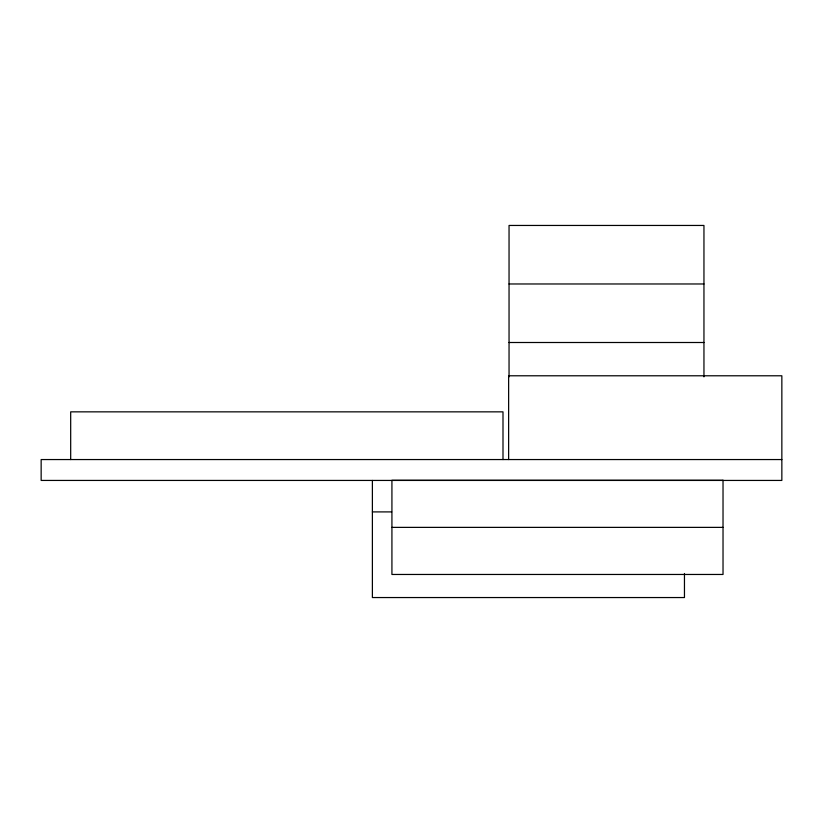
<?xml version="1.0" encoding="UTF-8"?>
<svg xmlns="http://www.w3.org/2000/svg" width="823" height="823" viewBox="0 0 823 823"><rect width="100%" height="100%" fill="white"/><g stroke="black" fill="none" stroke-linecap="round" stroke-linejoin="round"><path stroke-width="1.23" d="M509.046 283.976L703.953 283.976M509.046 342.502L703.953 342.502M781.85 459.553L41.15 459.553L41.15 480.437L781.85 480.437L781.85 375.782L508.635 375.782L508.635 459.553M372.387 511.906L391.655 511.906M391.923 527.378L723.026 527.378M703.953 376.852L703.953 225.451L509.046 225.451L509.046 376.852M684.458 573.487L684.458 597.549L372.387 597.549L372.387 480.437M502.997 459.553L502.997 411.85L70.685 411.85L70.685 459.553M723.026 480.293L391.923 480.293L391.923 574.464L723.026 574.464L723.026 480.293"/></g></svg>
